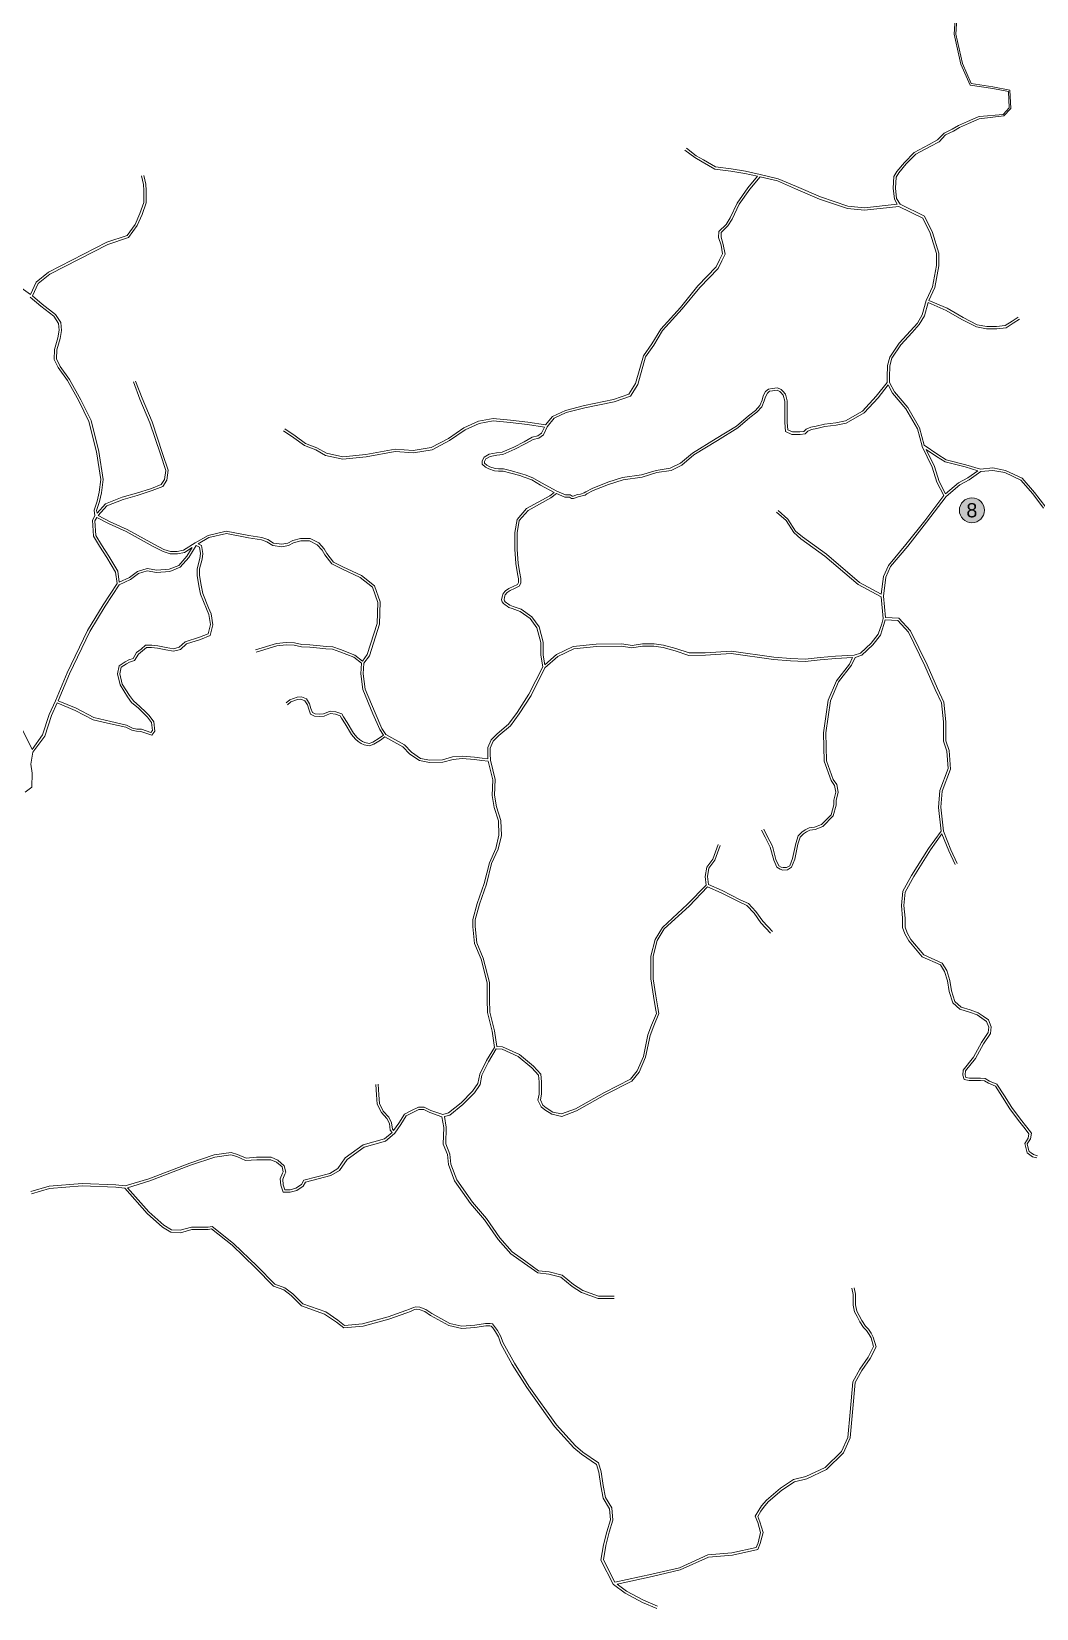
# Model space of a CAD drawing. Header units: millimetres. Extents: x 617885 to 663705, y 7172943 to 7234736.
# Drawn here: x 639022 to 641575, y 7227365 to 7231370 of the extents above; entities that cross this region are included whole.
import ezdxf
from ezdxf.enums import TextEntityAlignment as Align

# ---------------------------------------------------------------- set-up
doc = ezdxf.new("R2010")
doc.units = ezdxf.units.MM
doc.layers.add('Equipamentos Públicos', color=171, linetype='Continuous')
doc.layers.add('VIAS', color=7, linetype='Continuous', lineweight=5)
doc.styles.get("Standard").update_dxf_attribs({"font": 'arial.ttf'})

msp = doc.modelspace()

# ---------------------------------------------------------------- hatches: boundary and pattern name
at = {"layer": 'Equipamentos Públicos', "true_color": 0xff0040}
h = msp.add_hatch(color=240, dxfattribs=at)
edge = h.paths.add_edge_path()
edge.add_arc((641411.2, 7230154.4), 31.7, 0, 360)

# ---------------------------------------------------------------- linework, layer by layer
at = {"layer": 'Equipamentos Públicos', "color": 7, "lineweight": 5}
msp.add_circle((641411.2, 7230154.4), 31.7, dxfattribs=at)
at = {"layer": 'VIAS', "color": 253}
for points in [[(640685.6, 7231074.2), (640710.7, 7231055), (640729, 7231044.2), (640759.6, 7231026.8), (640799.4, 7231021.9), (640835.7, 7231016), (640872.8, 7231007.5), (640872.8, 7231007.5), (640919.3, 7230996.6), (640965.6, 7230976.6), (641026.3, 7230950.5), (641096.1, 7230926.5), (641138.4, 7230922.4), (641221.6, 7230931.8), (641214.2, 7230944.6), (641211.5, 7230972.2), (641213.3, 7231002.4), (641220.8, 7231015.1), (641239.9, 7231038.1), (641264.8, 7231063.4), (641302.4, 7231083.5), (641324, 7231095.4), (641340.6, 7231112.5), (641361.4, 7231122.6), (641377.4, 7231132), (641400.1, 7231142), (641427.1, 7231154.1), (641430.7, 7231154.3), (641490.5, 7231159.8), (641506.2, 7231176.6), (641504.3, 7231218), (641464.1, 7231226), (641406.8, 7231234.5), (641383.3, 7231287.8), (641366.6, 7231363.3), (641370.8, 7231430.8)], [(641374.7, 7231429.4), (641370.6, 7231363.6), (641387.2, 7231289), (641409.6, 7231238.1), (641464.8, 7231229.9), (641508.1, 7231221.3), (641510.3, 7231175.1), (641492.4, 7231156), (641429.6, 7231148.6), (641402.6, 7231136.5), (641380.1, 7231126.6), (641364.2, 7231117.3), (641344.2, 7231107.6), (641327.7, 7231090.6), (641305.3, 7231078.2), (641268.4, 7231058.6), (641244.3, 7231034.1), (641225.8, 7231011.6), (641219.2, 7231000.6), (641217.5, 7230972.3), (641220.1, 7230946.5), (641228.7, 7230931.6), (641290.8, 7230901.1), (641310.8, 7230860.2), (641327.1, 7230807.1), (641327.1, 7230775.5), (641317.3, 7230720.5), (641306.8, 7230697.8), (641302, 7230687.5), (641348.3, 7230667.4), (641388.9, 7230644.1), (641424.8, 7230625.8), (641449, 7230620.9), (641473.9, 7230620.9), (641496, 7230623.3), (641513.2, 7230634.4), (641529.1, 7230644.6)], [(639665, 7230360.9), (639691.7, 7230343.1), (639718.1, 7230323.8), (639746.3, 7230313.2), (639771, 7230299.1), (639812.8, 7230290.4), (639870.8, 7230295.7), (639945.7, 7230309.9), (639991.8, 7230306.5), (640037.4, 7230313.6), (640080.9, 7230337), (640120.2, 7230364.1), (640157.2, 7230380.3), (640194.5, 7230387.7), (640238.5, 7230383.2), (640282.8, 7230378.2), (640328.1, 7230371.1), (640345.9, 7230392.9), (640378.5, 7230408), (640426.7, 7230420.4), (640500.6, 7230435.8), (640539.6, 7230449.3), (640556.6, 7230476.6), (640576.5, 7230546.6), (640598.2, 7230576.9), (640620.6, 7230614.7), (640670.5, 7230669.7), (640715.1, 7230724.6), (640761.2, 7230772.3), (640770.2, 7230790.2), (640777.6, 7230805.7), (640773.7, 7230827.6), (640767.7, 7230846.9), (640768.3, 7230862.2), (640786.5, 7230880.5), (640797.2, 7230896.8), (640814.9, 7230934.7), (640842, 7230973.7), (640866.7, 7231002.8), (640834.6, 7231010.1), (640798.5, 7231015.9), (640757.6, 7231021), (640726, 7231039), (640707.3, 7231050), (640681.9, 7231069.4)], [(638794.3, 7230768.5), (638807.3, 7230753.9), (638828.3, 7230745.8), (638851.7, 7230740), (638874.1, 7230732.5), (638896.2, 7230730.9), (638917.9, 7230733.4), (638946.2, 7230733.4), (638968.4, 7230727.4), (638995, 7230719.7), (639019, 7230702.7), (639033.5, 7230733.8), (639064.5, 7230759.2), (639213.2, 7230835), (639264.4, 7230852.1), (639284.9, 7230880.3), (639296.7, 7230907.8), (639307.2, 7230936.4), (639307.2, 7230966.4), (639305.9, 7230982), (639301.4, 7231003.9)], [(639280.4, 7230480.4), (639296.9, 7230436.7), (639322.1, 7230376.7), (639348.9, 7230297), (639362.6, 7230255.3), (639359.7, 7230232.7), (639351.3, 7230219.5), (639326.1, 7230209.9), (639288.5, 7230197.6), (639252.1, 7230187.6), (639209.7, 7230171.1), (639188, 7230146.8), (639186.9, 7230154.1), (639194.1, 7230176.3), (639199.1, 7230199), (639203.6, 7230232.3), (639192.5, 7230303.8), (639172.7, 7230382.1), (639147.1, 7230435.3), (639118.2, 7230486.9), (639094.2, 7230519.7), (639085.3, 7230538.8), (639085.9, 7230561.7), (639093.9, 7230590.8), (639098, 7230611.4), (639095.8, 7230631.2), (639082.5, 7230651.6), (639048.8, 7230677.9), (639023.9, 7230699), (639038.4, 7230730), (639067.8, 7230754.1), (639215.6, 7230829.5), (639268.1, 7230847), (639290.2, 7230877.3), (639302.3, 7230905.6), (639313.2, 7230935.4), (639313.2, 7230966.6), (639311.8, 7230982.9), (639307.2, 7231005.1)], [(640331.9, 7230366.3), (640349.7, 7230388.1), (640380.5, 7230402.3), (640428, 7230414.6), (640502.2, 7230430), (640543.6, 7230444.3), (640562.1, 7230474.1), (640582, 7230543.9), (640603.2, 7230573.6), (640625.4, 7230611.1), (640675, 7230665.8), (640719.6, 7230720.6), (640766.1, 7230768.8), (640775.6, 7230787.6), (640783.9, 7230804.9), (640779.6, 7230829.1), (640773.7, 7230847.7), (640774.2, 7230859.6), (640791.2, 7230876.7), (640802.4, 7230893.9), (640820.1, 7230931.7), (640846.8, 7230970), (640873.2, 7231001.3), (640917.4, 7230990.9), (640963.3, 7230971.1), (641024.2, 7230944.9), (641094.8, 7230920.6), (641138.4, 7230916.4), (641226, 7230926.3), (641286.3, 7230896.6), (641305.2, 7230858), (641321.1, 7230806.2), (641321.1, 7230776), (641311.5, 7230722.3), (641301.3, 7230700.3), (641295.2, 7230687.2), (641295, 7230686.8), (641285.1, 7230650.6), (641272.7, 7230629.6), (641255.3, 7230609.8), (641226.3, 7230578.4), (641202.7, 7230543.4), (641196.8, 7230521.8), (641196, 7230492.6), (641195.8, 7230479.2), (641168.1, 7230443.8), (641133.5, 7230406.5), (641089.9, 7230381.4), (641065.3, 7230376.3), (641036.9, 7230373.1), (641015.8, 7230367.8), (641001.8, 7230365.7), (640990.5, 7230360), (640984.6, 7230354.1), (640974.2, 7230353.2), (640955.1, 7230353.2), (640943.6, 7230358.5), (640941.7, 7230377.6), (640941.7, 7230432.5), (640937.2, 7230449.2), (640930.4, 7230457.2), (640926.8, 7230460.8), (640917.1, 7230465.6), (640903.6, 7230463.4), (640894.4, 7230462.2), (640886.9, 7230456), (640881.2, 7230444.7), (640878.1, 7230434.1), (640872, 7230420.1), (640861, 7230408), (640843.3, 7230394.5), (640812.9, 7230368.4), (640761.7, 7230337), (640701.5, 7230299.8), (640671, 7230273.9), (640644.9, 7230261.3), (640608.9, 7230255.8), (640571.9, 7230244), (640523.5, 7230237.9), (640486, 7230225.4), (640446.7, 7230209.9), (640429.8, 7230201.5), (640425.9, 7230198.5), (640416.4, 7230195.7), (640409.1, 7230194.6), (640397.9, 7230190.6), (640395.2, 7230190.6), (640390, 7230193.7), (640378.5, 7230193.7), (640356.6, 7230203.1), (640317.9, 7230223.7), (640295.2, 7230236.7), (640275.8, 7230244.1), (640264.4, 7230248.1), (640241.2, 7230254.3), (640221.1, 7230259.5), (640208.5, 7230259.5), (640199.4, 7230260.6), (640185.9, 7230264.9), (640178.5, 7230269.1), (640172.4, 7230274.2), (640172.4, 7230278.2), (640176.2, 7230284.7), (640186.8, 7230291.3), (640203.7, 7230294), (640219.2, 7230296.3), (640250.1, 7230309.5), (640276.2, 7230323.1), (640296.1, 7230334.1), (640310.9, 7230337.5), (640322.8, 7230346.2), (640331.9, 7230366.3)], [(640871.5, 7231001.7), (640871.5, 7231001.7)], [(638989.5, 7229615.3), (639022.8, 7229546.7), (639049.8, 7229583.8), (639066.6, 7229635.6), (639082.6, 7229670.2), (639112.2, 7229741.2), (639164.2, 7229849.4), (639203.5, 7229914.1), (639239, 7229968.3), (639235, 7229997.3), (639213.1, 7230034.8), (639194, 7230063.3), (639178.8, 7230088.4), (639176.5, 7230129.1), (639182.8, 7230140.6), (639180.7, 7230154.6), (639188.3, 7230177.9), (639193.2, 7230200), (639197.5, 7230232.2), (639186.7, 7230302.6), (639167.1, 7230380), (639141.7, 7230432.5), (639113.1, 7230483.7), (639089, 7230516.6), (639079.2, 7230537.5), (639079.9, 7230562.6), (639088, 7230592.2), (639091.9, 7230611.7), (639090, 7230629.1), (639078, 7230647.5), (639045, 7230673.2), (639018.4, 7230695.8)], [(641599, 7230162.1), (641570.7, 7230199.9), (641538.9, 7230235.9), (641496.6, 7230255.7), (641464.5, 7230261.8), (641433.4, 7230258.4), (641395.9, 7230270.1), (641345.6, 7230282.7), (641324.9, 7230295.9), (641290.4, 7230319.7), (641278.4, 7230363.5), (641248.4, 7230415.3), (641214.7, 7230455.6), (641201.8, 7230478.9), (641202, 7230492.5), (641202.8, 7230520.9), (641208.2, 7230540.9), (641231, 7230574.7), (641259.7, 7230605.8), (641277.5, 7230626), (641290.7, 7230648.2), (641299.9, 7230681.8), (641345.6, 7230662.1), (641386, 7230638.9), (641422.8, 7230620.1), (641448.3, 7230614.9), (641474.3, 7230614.9), (641498, 7230617.5), (641516.5, 7230629.3), (641532.4, 7230639.5)], [(639661.7, 7230355.9), (639688.3, 7230338.2), (639715.2, 7230318.5), (639743.8, 7230307.7), (639768.9, 7230293.4), (639812.4, 7230284.4), (639871.7, 7230289.7), (639946, 7230303.9), (639992.1, 7230300.5), (640039.3, 7230307.8), (640084.1, 7230331.9), (640123.2, 7230358.8), (640159.1, 7230374.6), (640194.7, 7230381.6), (640237.9, 7230377.2), (640282, 7230372.3), (640325, 7230365.5), (640317.9, 7230350.2), (640308.4, 7230343.1), (640293.9, 7230339.8), (640273.3, 7230328.3), (640247.6, 7230314.9), (640217.6, 7230302.2), (640202.8, 7230300), (640184.7, 7230297.1), (640171.7, 7230289), (640166.4, 7230279.8), (640166.4, 7230271.4), (640175, 7230264.2), (640183.4, 7230259.4), (640198.1, 7230254.7), (640208.1, 7230253.5), (640220.3, 7230253.5), (640239.6, 7230248.5), (640262.6, 7230242.4), (640273.7, 7230238.5), (640292.6, 7230231.3), (640315, 7230218.4), (640349.7, 7230199.9), (640338.3, 7230191.2), (640279.6, 7230158.7), (640255.4, 7230130.8), (640249.8, 7230097.8), (640249.8, 7230055.5), (640252.1, 7230018.8), (640256.6, 7229993.1), (640259.2, 7229980.5), (640259.2, 7229970.7), (640256.4, 7229966), (640245.9, 7229960.7), (640234.9, 7229955.5), (640226.1, 7229950), (640219.7, 7229943), (640217.4, 7229934.9), (640216.2, 7229926.9), (640217.5, 7229921.6), (640220.8, 7229917.2), (640224.8, 7229914.3), (640230, 7229910.6), (640234.5, 7229907.8), (640243.1, 7229904.6), (640263.4, 7229897.5), (640289, 7229879.5), (640305.9, 7229855.7), (640315.6, 7229818.6), (640315.6, 7229786), (640320.8, 7229756.3), (640285.7, 7229687.1), (640255.9, 7229641.1), (640234, 7229611.2), (640205.2, 7229586.9), (640190, 7229571.2), (640181.3, 7229551.6), (640181, 7229536), (640181.5, 7229523), (640166.6, 7229524.8), (640147.5, 7229527.4), (640116, 7229530.1), (640091.7, 7229527.7), (640065.8, 7229520.8), (640033.8, 7229519.5), (640009.7, 7229524), (639986.8, 7229539.7), (639969.2, 7229558.5), (639921.8, 7229584.7), (639912.1, 7229600.3), (639894.8, 7229639.7), (639869.5, 7229700.4), (639864.1, 7229739.3), (639866.4, 7229766.1), (639880.3, 7229785), (639906.2, 7229865.3), (639907.5, 7229921.4), (639893, 7229962.4), (639860, 7229988.8), (639812.5, 7230011.1), (639788.8, 7230022.9), (639771.6, 7230044.8), (639765, 7230056.2), (639751.5, 7230071.4), (639729.3, 7230082.5), (639704.7, 7230082.5), (639685.4, 7230077.5), (639672.6, 7230071.1), (639657.3, 7230068), (639636.5, 7230071.1), (639622.2, 7230079.8), (639607.1, 7230084.9), (639573.7, 7230090.6), (639516.4, 7230101.2), (639470.1, 7230090.4), (639437.6, 7230071.8), (639437.5, 7230071.7), (639408, 7230052.8), (639391.6, 7230049.8), (639375.1, 7230049.8), (639358.1, 7230054.8), (639333.9, 7230067.7), (639264.7, 7230105.5), (639221.4, 7230125.2), (639190.8, 7230141), (639213.2, 7230166), (639254, 7230181.9), (639290.2, 7230191.9), (639328.1, 7230204.2), (639355.3, 7230214.6), (639365.4, 7230230.7), (639368.7, 7230255.9), (639354.6, 7230298.9), (639327.7, 7230378.8), (639302.5, 7230438.9), (639286, 7230482.5)], [(640914.9, 7230149.4), (640939, 7230128), (640958.8, 7230097.7), (640976.6, 7230082.2), (641037.7, 7230038.2), (641122.6, 7229965.5), (641180.5, 7229934.3), (641185.6, 7229879.6), (641182.1, 7229866.2), (641173.4, 7229840.1), (641155.1, 7229816.7), (641128.1, 7229791.5), (641112.3, 7229786.3), (641064.8, 7229784), (641025.3, 7229780.1), (640987.7, 7229776.3), (640951, 7229777.8), (640907.9, 7229781.6), (640800.2, 7229796.8), (640733.7, 7229792.5), (640693.2, 7229791.9), (640659.2, 7229803.4), (640627.7, 7229811.6), (640603.5, 7229814.8), (640573.8, 7229815.2), (640547.6, 7229811.3), (640521.4, 7229815.4), (640456.5, 7229814.5), (640397.7, 7229808.2), (640355.7, 7229787.7), (640325.9, 7229761.6), (640321.6, 7229786.5), (640321.6, 7229819.4), (640311.4, 7229858.3), (640293.3, 7229883.8), (640266.1, 7229902.9), (640245.1, 7229910.3), (640237.2, 7229913.2), (640233.3, 7229915.6), (640228.3, 7229919.2), (640225.1, 7229921.5), (640223.1, 7229924.2), (640222.3, 7229927.2), (640223.3, 7229933.7), (640225.1, 7229940), (640230, 7229945.4), (640237.8, 7229950.2), (640248.5, 7229955.3), (640260.7, 7229961.4), (640265.2, 7229969.1), (640265.2, 7229981), (640262.5, 7229994.2), (640258.1, 7230019.5), (640255.8, 7230055.7), (640255.8, 7230097.3), (640261.1, 7230128.1), (640283.5, 7230154), (640341.6, 7230186.2), (640355.7, 7230196.9), (640377.2, 7230187.7), (640388.4, 7230187.7), (640393.5, 7230184.6), (640399, 7230184.6), (640410.5, 7230188.8), (640417.7, 7230189.8), (640428.7, 7230193.1), (640433, 7230196.3), (640449.1, 7230204.4), (640488.1, 7230219.7), (640524.8, 7230232), (640573.2, 7230238.2), (640610.3, 7230250), (640646.7, 7230255.5), (640674.3, 7230268.9), (640705, 7230294.9), (640764.8, 7230331.9), (640816.5, 7230363.5), (640847.1, 7230389.8), (640865.1, 7230403.6), (640877.1, 7230416.8), (640883.7, 7230432.1), (640886.8, 7230442.5), (640891.7, 7230452.2), (640896.8, 7230456.5), (640904.4, 7230457.4), (640916.1, 7230459.4), (640923.2, 7230455.8), (640926, 7230453.1), (640931.7, 7230446.4), (640935.7, 7230431.7), (640935.7, 7230377.3), (640938, 7230354.5), (640953.8, 7230347.2), (640974.5, 7230347.2), (640987.3, 7230348.4), (640994, 7230355.1), (641003.7, 7230359.9), (641017, 7230361.9), (641037.9, 7230367.2), (641066.2, 7230370.3), (641092.1, 7230375.7), (641137.3, 7230401.7), (641172.7, 7230439.9), (641198.3, 7230472.8), (641209.7, 7230452.2), (641243.5, 7230411.8), (641272.8, 7230361.2), (641284.9, 7230317.1), (641285.1, 7230316.6), (641310.3, 7230263.6), (641322.2, 7230225.5), (641340, 7230192), (641291.4, 7230127.6), (641243.6, 7230067.4), (641199.3, 7230014.5), (641186.5, 7229986), (641180.9, 7229940.9), (641126, 7229970.5), (641041.4, 7230042.9), (640980.4, 7230086.9), (640963.4, 7230101.7), (640943.5, 7230131.9), (640918.9, 7230153.9)], [(641426.4, 7230254.4), (641401.2, 7230236.8), (641377.3, 7230223.9), (641344.5, 7230196.4), (641327.8, 7230227.8), (641315.9, 7230265.8), (641295.3, 7230309), (641321.6, 7230290.9), (641343.2, 7230277.1), (641394.3, 7230264.3), (641426.4, 7230254.4)], [(641593.5, 7230159.5), (641566, 7230196.1), (641535.3, 7230231), (641494.8, 7230250), (641464.3, 7230255.7), (641434.2, 7230252.5), (641404.3, 7230231.7), (641380.7, 7230218.9), (641345.7, 7230189.7), (641296.1, 7230123.9), (641248.2, 7230063.6), (641204.4, 7230011.3), (641192.3, 7229984.3), (641186.3, 7229936.1), (641191.4, 7229882.3), (641225.6, 7229880.6), (641255.4, 7229848.2), (641297.3, 7229761.8), (641323.7, 7229702), (641340.3, 7229667.1), (641345.3, 7229617.3), (641345.3, 7229568.5), (641353.4, 7229544.1), (641356.8, 7229497.2), (641335.4, 7229441.3), (641332.6, 7229399.9), (641339, 7229339.3), (641358.1, 7229291.5), (641374.2, 7229256.9)], [(639244.5, 7229972), (639270.2, 7229983.9), (639290.5, 7229998.9), (639315, 7230006.6), (639339.7, 7230002.3), (639371.7, 7230004.4), (639396, 7230014.5), (639416.6, 7230038.2), (639429.7, 7230059.6), (639410.2, 7230047.1), (639392.2, 7230043.8), (639374.2, 7230043.8), (639355.8, 7230049.3), (639331, 7230062.4), (639262.1, 7230100.2), (639218.8, 7230119.8), (639187.2, 7230136.1), (639182.6, 7230127.8), (639184.7, 7230090.2), (639199.1, 7230066.6), (639218.2, 7230038), (639240.7, 7229999.3), (639244.5, 7229972)], [(639005.8, 7229438.2), (639022.2, 7229451.3), (639023.5, 7229486.4), (639019.9, 7229509.9), (639025.1, 7229539.7), (639055.2, 7229581), (639072.2, 7229633.5), (639086.9, 7229665.1), (639132.1, 7229646.1), (639177.8, 7229622.5), (639221.9, 7229612.3), (639261.1, 7229603.1), (639276.3, 7229595.5), (639288.6, 7229592.9), (639299.4, 7229592.1), (639327.2, 7229583.1), (639335.1, 7229593.3), (639332.4, 7229617.2), (639320.8, 7229633.1), (639312.2, 7229641.8), (639297, 7229656.1), (639280.4, 7229670.2), (639270.5, 7229684.2), (639252.3, 7229713.1), (639245.9, 7229738.9), (639249.6, 7229755.5), (639262.9, 7229764.1), (639270.9, 7229768.9), (639283.5, 7229772.5), (639293.1, 7229789), (639303.6, 7229797.1), (639313.7, 7229805.7), (639326.8, 7229805.7), (639341.6, 7229804), (639362.6, 7229799.8), (639382.6, 7229796.3), (639400, 7229800.9), (639415.2, 7229815.2), (639450.7, 7229826.1), (639475.6, 7229836.2), (639482.4, 7229863.7), (639478, 7229891.2), (639471.6, 7229906.3), (639456.8, 7229943), (639452.7, 7229963.9), (639448.5, 7229989), (639448.5, 7230005.3), (639454.8, 7230030.5), (639457, 7230044.9), (639453.5, 7230064.8), (639445.3, 7230069.3), (639472.3, 7230084.8), (639516.6, 7230095.1), (639572.6, 7230084.7), (639605.6, 7230079), (639619.7, 7230074.4), (639634.5, 7230065.3), (639657.4, 7230061.9), (639674.5, 7230065.3), (639687.6, 7230071.9), (639705.5, 7230076.5), (639727.9, 7230076.5), (639747.8, 7230066.6), (639760.1, 7230052.7), (639766.6, 7230041.5), (639784.9, 7230018.1), (639809.9, 7230005.7), (639856.8, 7229983.7), (639887.9, 7229958.8), (639901.5, 7229920.4), (639900.3, 7229866.4), (639874.9, 7229787.8), (639862.9, 7229771.5), (639843.2, 7229786.5), (639806.8, 7229800.8), (639787.2, 7229807.3), (639770.2, 7229808.6), (639754.8, 7229809.9), (639729.1, 7229812.5), (639708.8, 7229813.7), (639689.5, 7229817.6), (639668.6, 7229818.9), (639643.7, 7229816.3), (639590.8, 7229799.5)], [(639089.3, 7229670.6), (639117.7, 7229738.8), (639169.5, 7229846.5), (639208.6, 7229910.9), (639244.1, 7229965.2), (639273.3, 7229978.7), (639293.3, 7229993.4), (639315.4, 7230000.5), (639339.4, 7229996.3), (639373.1, 7229998.5), (639399.6, 7230009.5), (639421.4, 7230034.6), (639440.2, 7230065.2), (639448.1, 7230060.9), (639450.9, 7230044.8), (639448.9, 7230031.7), (639442.5, 7230006), (639442.5, 7229988.5), (639446.8, 7229962.8), (639451.1, 7229941.3), (639466, 7229904), (639472.2, 7229889.5), (639476.3, 7229864), (639470.5, 7229840.7), (639448.7, 7229831.8), (639412.1, 7229820.6), (639397, 7229806.3), (639382.4, 7229802.5), (639363.7, 7229805.7), (639342.6, 7229809.9), (639327.1, 7229811.7), (639311.5, 7229811.7), (639299.8, 7229801.7), (639288.5, 7229793), (639279.5, 7229777.6), (639268.5, 7229774.4), (639259.7, 7229769.1), (639244.3, 7229759.2), (639239.7, 7229738.8), (639246.7, 7229710.7), (639265.5, 7229680.8), (639275.9, 7229666.2), (639293, 7229651.7), (639308, 7229637.4), (639316.2, 7229629.2), (639326.6, 7229614.9), (639328.9, 7229595.1), (639325, 7229590.1), (639300.6, 7229598), (639289.5, 7229598.8), (639278.3, 7229601.2), (639263.2, 7229608.8), (639223.2, 7229618.1), (639179.8, 7229628.1), (639134.6, 7229651.6), (639089.3, 7229670.6)], [(641576.2, 7228509.2), (641565.7, 7228512.4), (641558.4, 7228517.1), (641551.9, 7228522.1), (641549.7, 7228529.3), (641545.7, 7228546.2), (641554.2, 7228559.8), (641556.3, 7228570.4), (641546.5, 7228583.6), (641529.9, 7228604.3), (641507.6, 7228633.7), (641489.4, 7228663.9), (641470.9, 7228691.5), (641453.3, 7228699.2), (641443.5, 7228705.2), (641433.2, 7228705.9), (641404.6, 7228705.9), (641391.4, 7228708.8), (641388.4, 7228719.6), (641388.8, 7228732.6), (641415.6, 7228765.1), (641435.5, 7228802.5), (641452.7, 7228827.6), (641454.2, 7228841.2), (641448.4, 7228855.9), (641436.3, 7228864.2), (641424.6, 7228872.7), (641405.2, 7228879.7), (641380.6, 7228887.1), (641362.7, 7228903.2), (641353.6, 7228932.2), (641349.6, 7228958.8), (641341.8, 7228983), (641331.3, 7228999.4), (641285.2, 7229020.1), (641251, 7229060.8), (641241.2, 7229078.8), (641235.3, 7229094.7), (641235.3, 7229118.2), (641232.1, 7229150.3), (641236, 7229186.5), (641258.2, 7229227), (641301.3, 7229295.2), (641332.9, 7229339.4), (641326.6, 7229399.8), (641329.5, 7229442.6), (641350.7, 7229498.1), (641347.5, 7229542.9), (641339.3, 7229567.6), (641339.3, 7229617), (641334.4, 7229665.5), (641318.2, 7229699.5), (641291.8, 7229759.3), (641250.3, 7229844.8), (641222.8, 7229874.8), (641191, 7229876.3), (641187.9, 7229864.5), (641178.8, 7229837.3), (641159.5, 7229812.6), (641131.3, 7229786.2), (641115, 7229780.8), (641105.6, 7229760.6), (641072.4, 7229718.3), (641052.2, 7229670.6), (641040.5, 7229588.8), (641042, 7229518.1), (641058.7, 7229470.6), (641067.7, 7229458.1), (641071.7, 7229438.4), (641066.5, 7229417.6), (641066.5, 7229405.7), (641059, 7229378.1), (641032.4, 7229351.2), (641012.8, 7229343.3), (640999.4, 7229341.6), (640990.7, 7229337.6), (640983, 7229332.5), (640975.2, 7229324.3), (640969.3, 7229306.6), (640961.6, 7229268.1), (640953, 7229247.5), (640942.3, 7229241.2), (640930.8, 7229240.6), (640924, 7229242.5), (640915.8, 7229247.5), (640907.8, 7229265.3), (640898.6, 7229298.7), (640886, 7229323.9), (640877, 7229341.5)], [(639592.6, 7229793.8), (639644.9, 7229810.4), (639668.7, 7229812.9), (639688.8, 7229811.6), (639708, 7229807.8), (639728.7, 7229806.5), (639754.3, 7229803.9), (639769.7, 7229802.7), (639786, 7229801.4), (639804.8, 7229795.1), (639840.2, 7229781.2), (639860.4, 7229765.8), (639858, 7229739.2), (639863.7, 7229698.8), (639889.3, 7229637.4), (639906.8, 7229597.5), (639915.6, 7229583.2), (639904.8, 7229575.5), (639888.7, 7229565.6), (639879.9, 7229562.4), (639868.5, 7229564.4), (639862.5, 7229567.4), (639855.4, 7229571.9), (639849.4, 7229577.3), (639839.6, 7229588.5), (639823.4, 7229615.2), (639814.1, 7229629.5), (639809.7, 7229637), (639795.1, 7229642.5), (639780.2, 7229644.2), (639770.1, 7229640.1), (639763.4, 7229637), (639753.7, 7229636.5), (639742.4, 7229637.5), (639735.6, 7229641.1), (639731.6, 7229651), (639728.3, 7229662.8), (639720.3, 7229675.6), (639707.2, 7229680.6), (639696.2, 7229680), (639677.6, 7229673), (639668.4, 7229664.9)], [(640882.3, 7229344.3), (640891.4, 7229326.6), (640904.3, 7229300.8), (640913.4, 7229267.3), (640920.5, 7229251.6), (640926.4, 7229248), (640931.5, 7229246.6), (640940.5, 7229247.1), (640948.2, 7229251.6), (640955.8, 7229269.9), (640963.5, 7229308.1), (640969.9, 7229327.5), (640979.1, 7229337.1), (640987.8, 7229342.9), (640997.7, 7229347.4), (641011.2, 7229349.2), (641029.1, 7229356.3), (641053.6, 7229381.2), (641060.5, 7229406.5), (641060.5, 7229418.4), (641065.6, 7229438.5), (641062.1, 7229455.6), (641053.3, 7229467.8), (641036, 7229517.1), (641034.5, 7229589.2), (641046.3, 7229672.2), (641067.2, 7229721.4), (641100.4, 7229763.8), (641108, 7229780.1), (641065.2, 7229778), (641025.9, 7229774.1), (640987.9, 7229770.3), (640950.6, 7229771.8), (640907.2, 7229775.7), (640799.9, 7229790.7), (640733.9, 7229786.5), (640692.3, 7229785.8), (640657.5, 7229797.6), (640626.5, 7229805.7), (640603, 7229808.8), (640574.2, 7229809.2), (640547.5, 7229805.2), (640520.9, 7229809.4), (640456.9, 7229808.6), (640399.4, 7229802.4), (640359.1, 7229782.7), (640326.3, 7229753.9), (640290.9, 7229684.1), (640260.9, 7229637.7), (640238.4, 7229607.1), (640209.3, 7229582.5), (640195.1, 7229567.8), (640187.3, 7229550.3), (640187, 7229536), (640187.6, 7229520), (640199.7, 7229470.5), (640197.9, 7229430.4), (640203.3, 7229401.2), (640214.6, 7229366.5), (640215.6, 7229328.5), (640207, 7229293.4), (640190.7, 7229256.8), (640177.4, 7229204.4), (640159.7, 7229154.1), (640148.7, 7229114.3), (640148.7, 7229096.9), (640153.2, 7229055.4), (640169.6, 7229016.5), (640185.6, 7228955.2), (640185.6, 7228911.6), (640186.3, 7228879.3), (640198.2, 7228832.3), (640203.7, 7228792.1), (640218.8, 7228791.4), (640261.8, 7228772.4), (640297.5, 7228742.5), (640316.2, 7228722), (640317.2, 7228703), (640317.2, 7228671.1), (640314.8, 7228656.6), (640321.2, 7228643.3), (640329.7, 7228636.7), (640346, 7228625.9), (640368.5, 7228621.1), (640403.6, 7228634.4), (640477.5, 7228675.6), (640543.4, 7228709.1), (640560.7, 7228730.6), (640576.4, 7228767.1), (640587.9, 7228822.1), (640597, 7228846.7), (640609.5, 7228876.6), (640607.1, 7228889.2), (640602.5, 7228920.2), (640595.7, 7228964), (640595.7, 7229022.2), (640606, 7229064.3), (640624.6, 7229095), (640688.9, 7229153.5), (640735.7, 7229202.5), (640733.8, 7229224.5), (640737.4, 7229247.9), (640752.6, 7229268.5), (640766.1, 7229305.1)], [(639902.2, 7228696.3), (639904.4, 7228669.8), (639905.5, 7228647.3), (639915.5, 7228628.4), (639929.4, 7228612.9), (639936.7, 7228598.8), (639939, 7228582.1), (639941.8, 7228578.8), (639955.2, 7228597.9), (639969.6, 7228620.5), (639987.5, 7228630.1), (640004.7, 7228638.3), (640019.5, 7228638.3), (640035.9, 7228630.2), (640067.2, 7228619.5), (640081.5, 7228623.5), (640113.3, 7228649.4), (640142.4, 7228678.5), (640155.7, 7228698.1), (640160.4, 7228721.9), (640177.4, 7228756.5), (640197.9, 7228789.9), (640192.3, 7228831.2), (640180.3, 7228878.5), (640179.6, 7228911.5), (640179.6, 7228954.4), (640163.9, 7229014.6), (640147.3, 7229053.9), (640142.7, 7229096.5), (640142.7, 7229115.1), (640153.9, 7229155.9), (640171.7, 7229206.2), (640185, 7229258.8), (640201.3, 7229295.3), (640209.5, 7229329.1), (640208.6, 7229365.5), (640197.5, 7229399.7), (640191.8, 7229430), (640193.7, 7229470), (640182.2, 7229516.8), (640165.9, 7229518.8), (640146.9, 7229521.5), (640116, 7229524.1), (640092.7, 7229521.7), (640066.7, 7229514.8), (640033.3, 7229513.5), (640007.4, 7229518.4), (639982.9, 7229535.1), (639965.4, 7229553.7), (639919.8, 7229578.9), (639908.2, 7229570.5), (639891.4, 7229560.2), (639880.5, 7229556.2), (639866.6, 7229558.6), (639859.5, 7229562.2), (639851.8, 7229567.1), (639845.2, 7229573.1), (639834.7, 7229584.9), (639818.4, 7229612), (639809, 7229626.4), (639805.6, 7229632.1), (639793.7, 7229636.6), (639781.1, 7229638.1), (639772.5, 7229634.6), (639764.8, 7229631), (639753.6, 7229630.4), (639740.6, 7229631.6), (639730.8, 7229636.8), (639726, 7229649), (639722.7, 7229660.3), (639716.3, 7229670.7), (639706.3, 7229674.5), (639697.4, 7229674), (639680.7, 7229667.8), (639672.3, 7229660.4)], [(640771.8, 7229303), (640757.9, 7229265.6), (640743.1, 7229245.6), (640739.8, 7229224.3), (640741.6, 7229203.5), (640776.4, 7229188.3), (640822.6, 7229165.3), (640843.2, 7229155.3), (640862.5, 7229135), (640879.7, 7229110.4), (640904.2, 7229084.4)], [(641368.8, 7229254.3), (641352.6, 7229289.1), (641335.3, 7229332.4), (641306.2, 7229291.8), (641263.4, 7229224), (641241.8, 7229184.6), (641238.1, 7229150.3), (641241.3, 7229118.5), (641241.3, 7229095.7), (641246.6, 7229081.3), (641256, 7229064.2), (641288.9, 7229025), (641335.4, 7229004.2), (641347.3, 7228985.5), (641355.5, 7228960.2), (641359.5, 7228933.5), (641368, 7228906.6), (641383.6, 7228892.4), (641407, 7228885.4), (641427.5, 7228878.1), (641439.8, 7228869.1), (641453.3, 7228859.8), (641460.3, 7228842.1), (641458.5, 7228825.4), (641440.6, 7228799.4), (641420.6, 7228761.8), (641394.7, 7228730.4), (641394.4, 7228720.4), (641396.2, 7228713.9), (641405.2, 7228711.9), (641433.5, 7228711.9), (641445.4, 7228711.1), (641456.1, 7228704.5), (641474.9, 7228696.3), (641494.4, 7228667.1), (641512.6, 7228637.1), (641534.6, 7228608), (641551.3, 7228587.3), (641562.7, 7228571.9), (641559.8, 7228557.6), (641552.1, 7228545.1), (641555.5, 7228530.9), (641557.1, 7228525.7), (641561.8, 7228522), (641568.2, 7228517.9), (641577.6, 7228515)], [(640502.3, 7228158.1), (640462.8, 7228158.1), (640422.2, 7228173), (640399.1, 7228187.9), (640369.7, 7228211.7), (640337.1, 7228220.2), (640310.1, 7228222.9), (640277.6, 7228245.9), (640243.4, 7228270.5), (640211.9, 7228306), (640177.4, 7228355.6), (640141.9, 7228397.2), (640102.2, 7228453.7), (640087.1, 7228493.7), (640084.8, 7228519.2), (640074.1, 7228545.1), (640075.6, 7228587.1), (640070.6, 7228614.2), (640084.3, 7228618.1), (640117.3, 7228644.9), (640147, 7228674.6), (640161.3, 7228695.7), (640166.1, 7228719.9), (640182.7, 7228753.6), (640202.7, 7228786.1), (640217.4, 7228785.4), (640258.6, 7228767.2), (640293.3, 7228738.1), (640310.3, 7228719.5), (640311.2, 7228702.8), (640311.2, 7228671.6), (640308.6, 7228655.7), (640316.4, 7228639.4), (640326.2, 7228631.8), (640343.6, 7228620.2), (640369, 7228614.8), (640406.1, 7228629), (640480.3, 7228670.3), (640547.2, 7228704.4), (640565.9, 7228727.5), (640582.2, 7228765.3), (640593.7, 7228820.4), (640602.6, 7228844.5), (640615.7, 7228876), (640613, 7228890.2), (640608.4, 7228921.2), (640601.7, 7228964.4), (640601.7, 7229021.5), (640611.6, 7229061.9), (640629.3, 7229091.1), (640693.1, 7229149.2), (640739.5, 7229197.8), (640773.9, 7229182.9), (640820, 7229159.9), (640839.6, 7229150.4), (640857.8, 7229131.2), (640875.1, 7229106.6), (640899.9, 7229080.3)], [(639896.2, 7228695.8), (639898.4, 7228669.4), (639899.5, 7228645.7), (639910.5, 7228625), (639924.4, 7228609.5), (639930.9, 7228597), (639933.3, 7228579.5), (639937.8, 7228574.2), (639918.5, 7228557.6), (639864.4, 7228542.3), (639819, 7228509.8), (639799.6, 7228482.1), (639779.7, 7228470.2), (639713.2, 7228453), (639707.4, 7228441.5), (639693, 7228432.2), (639678.4, 7228428.1), (639665.5, 7228428.1), (639660.8, 7228441.1), (639659.8, 7228455.5), (639665, 7228468), (639667.6, 7228473.3), (639663.8, 7228489.6), (639647.3, 7228503.8), (639630.8, 7228510.9), (639593.6, 7228510.9), (639566.7, 7228508.7), (639545.1, 7228518.4), (639528.8, 7228523.1), (639485.9, 7228517.4), (639423.7, 7228496.3), (639319.9, 7228456.6), (639259.8, 7228438.1), (639236.1, 7228441.3), (639150.2, 7228444.8), (639066.3, 7228437.8), (639019.6, 7228423.7)], [(640502.3, 7228152.1), (640461.7, 7228152.1), (640419.5, 7228167.6), (640395.6, 7228183), (640367, 7228206.2), (640336.1, 7228214.2), (640307.9, 7228217.1), (640274.1, 7228241), (640239.3, 7228266), (640207.2, 7228302.2), (640172.7, 7228351.9), (640137.2, 7228393.6), (640096.8, 7228450.9), (640081.2, 7228492.4), (640078.9, 7228517.7), (640068, 7228544), (640069.6, 7228586.7), (640064.5, 7228614.1), (640033.6, 7228624.6), (640018.1, 7228632.3), (640006, 7228632.3), (639990.2, 7228624.7), (639973.8, 7228616), (639960.2, 7228594.6), (639944.5, 7228572.1), (639944, 7228571.6), (639921.4, 7228552.2), (639867, 7228536.9), (639823.4, 7228505.5), (639803.8, 7228477.6), (639782, 7228464.6), (639717.4, 7228447.9), (639712.1, 7228437.3), (639695.5, 7228426.7), (639679.2, 7228422.1), (639661.2, 7228422.1), (639654.9, 7228439.9), (639653.7, 7228456.5), (639659.5, 7228470.5), (639661.3, 7228474), (639658.4, 7228486.3), (639644.1, 7228498.7), (639629.6, 7228504.9), (639593.9, 7228504.9), (639565.6, 7228502.6), (639543, 7228512.8), (639528.3, 7228516.9), (639487.3, 7228511.5), (639425.7, 7228490.7), (639321.8, 7228450.9), (639265.4, 7228433.5), (639319.9, 7228372.3), (639357.8, 7228338.6), (639377.3, 7228326.8), (639399.3, 7228325.6), (639427.8, 7228333.7), (639470.3, 7228333.7), (639480.9, 7228335.2), (639535.2, 7228292.1), (639595.3, 7228234.8), (639639.9, 7228188.9), (639665.6, 7228179.4), (639685.2, 7228164), (639710.7, 7228138.5), (639769.1, 7228118.2), (639799.8, 7228097), (639816.7, 7228084), (639863, 7228088), (639928, 7228105.6), (639972.9, 7228121.9), (639982, 7228125), (639992.5, 7228129.6), (639998.1, 7228131.2), (640008.1, 7228130.2), (640023.9, 7228124.4), (640038.7, 7228113.8), (640084.4, 7228088.9), (640115.4, 7228081.7), (640147.8, 7228084.8), (640175.5, 7228089.1), (640186.7, 7228089.1), (640193.4, 7228087.8), (640198.4, 7228081.5), (640205.9, 7228070.8), (640213.6, 7228057.7), (640220, 7228039.6), (640248.5, 7227987.9), (640285.6, 7227929.6), (640355.5, 7227831.1), (640404.1, 7227777.7), (640422.6, 7227761.9), (640462.1, 7227734.7), (640469.1, 7227712.1), (640474.5, 7227677.2), (640479.8, 7227647.1), (640495.9, 7227620.2), (640498.7, 7227589.6), (640489.2, 7227558.4), (640481.2, 7227525.2), (640474.7, 7227488.5), (640504, 7227431.4), (640597.5, 7227452.1), (640668.1, 7227468.5), (640740.1, 7227501.6), (640801.6, 7227506.5), (640862.9, 7227519.7), (640867.8, 7227532), (640874.4, 7227557.6), (640867, 7227583.2), (640860.4, 7227599), (640869.8, 7227614.9), (640876.8, 7227625.3), (640889.1, 7227640.2), (640924.5, 7227670.5), (640957.7, 7227692.3), (640989.6, 7227700), (641038.6, 7227722.8), (641079.8, 7227764), (641095.7, 7227799.6), (641102.1, 7227863.8), (641108.7, 7227940.9), (641126.3, 7227972.8), (641147.8, 7228002.9), (641161.4, 7228030), (641155, 7228052.2), (641150.1, 7228061.2), (641143.6, 7228071), (641135.9, 7228078.6), (641126.3, 7228093.4), (641119.5, 7228106.3), (641113.3, 7228118.5), (641109.8, 7228135.3), (641109.8, 7228162.5), (641106.5, 7228178.3)], [(640610.3, 7227365), (640574.4, 7227380.3), (640530.5, 7227404.2), (640500.6, 7227425.5), (640499.7, 7227426.6), (640468.5, 7227487.6), (640475.3, 7227526.4), (640483.4, 7227559.9), (640492.6, 7227590.2), (640490, 7227618.3), (640474.1, 7227644.9), (640468.6, 7227676.2), (640463.3, 7227710.8), (640457, 7227730.9), (640418.9, 7227757.2), (640399.9, 7227773.4), (640350.9, 7227827.3), (640280.6, 7227926.3), (640243.3, 7227984.8), (640214.5, 7228037.1), (640208.1, 7228055.1), (640200.9, 7228067.5), (640193.6, 7228077.9), (640190, 7228082.3), (640186.1, 7228083.1), (640176, 7228083.1), (640148.5, 7228078.9), (640115, 7228075.7), (640082.3, 7228083.3), (640035.5, 7228108.7), (640021.1, 7228119), (640006.7, 7228124.3), (639998.7, 7228125.1), (639994.6, 7228124), (639984.2, 7228119.4), (639974.9, 7228116.2), (639929.9, 7228099.9), (639864, 7228082), (639814.9, 7228077.8), (639796.3, 7228092.1), (639766.4, 7228112.8), (639707.5, 7228133.3), (639681.2, 7228159.5), (639662.6, 7228174.1), (639636.5, 7228183.7), (639591.1, 7228230.5), (639531.2, 7228287.6), (639479.2, 7228328.9), (639470.7, 7228327.7), (639428.6, 7228327.7), (639399.9, 7228319.5), (639375.5, 7228320.9), (639354.2, 7228333.7), (639315.7, 7228368.1), (639258.6, 7228432.2), (639235.5, 7228435.3), (639150.4, 7228438.8), (639067.5, 7228431.8), (639021.1, 7228417.9)], [(641112.4, 7228179.5), (641115.8, 7228163.1), (641115.8, 7228136), (641119.1, 7228120.5), (641124.8, 7228109), (641131.5, 7228096.5), (641140.6, 7228082.4), (641148.2, 7228074.8), (641155.3, 7228064.3), (641160.6, 7228054.5), (641167.8, 7228029.4), (641153, 7227999.8), (641131.4, 7227969.6), (641114.5, 7227939.1), (641108.1, 7227863.2), (641101.6, 7227798.1), (641084.8, 7227760.5), (641042.1, 7227717.8), (640991.6, 7227694.3), (640960.1, 7227686.7), (640928.1, 7227665.7), (640893.4, 7227636), (640881.6, 7227621.8), (640874.9, 7227611.7), (640867.1, 7227598.5), (640872.6, 7227585.2), (640880.6, 7227557.7), (640873.5, 7227530.2), (640867.4, 7227514.5), (640802.5, 7227500.5), (640741.7, 7227495.7), (640670, 7227462.8), (640598.9, 7227446.3), (640509.6, 7227426.5), (640533.7, 7227409.3), (640577, 7227385.7), (640612.7, 7227370.5)]]:
    msp.add_lwpolyline(points, dxfattribs=at)

# ---------------------------------------------------------------- texts
at = {"layer": 'Equipamentos Públicos', "color": 7}
msp.add_text('8', height=36, dxfattribs=at).set_placement((641411.2, 7230154.4), align=Align.MIDDLE_CENTER)

doc.saveas('drawing.dxf')
